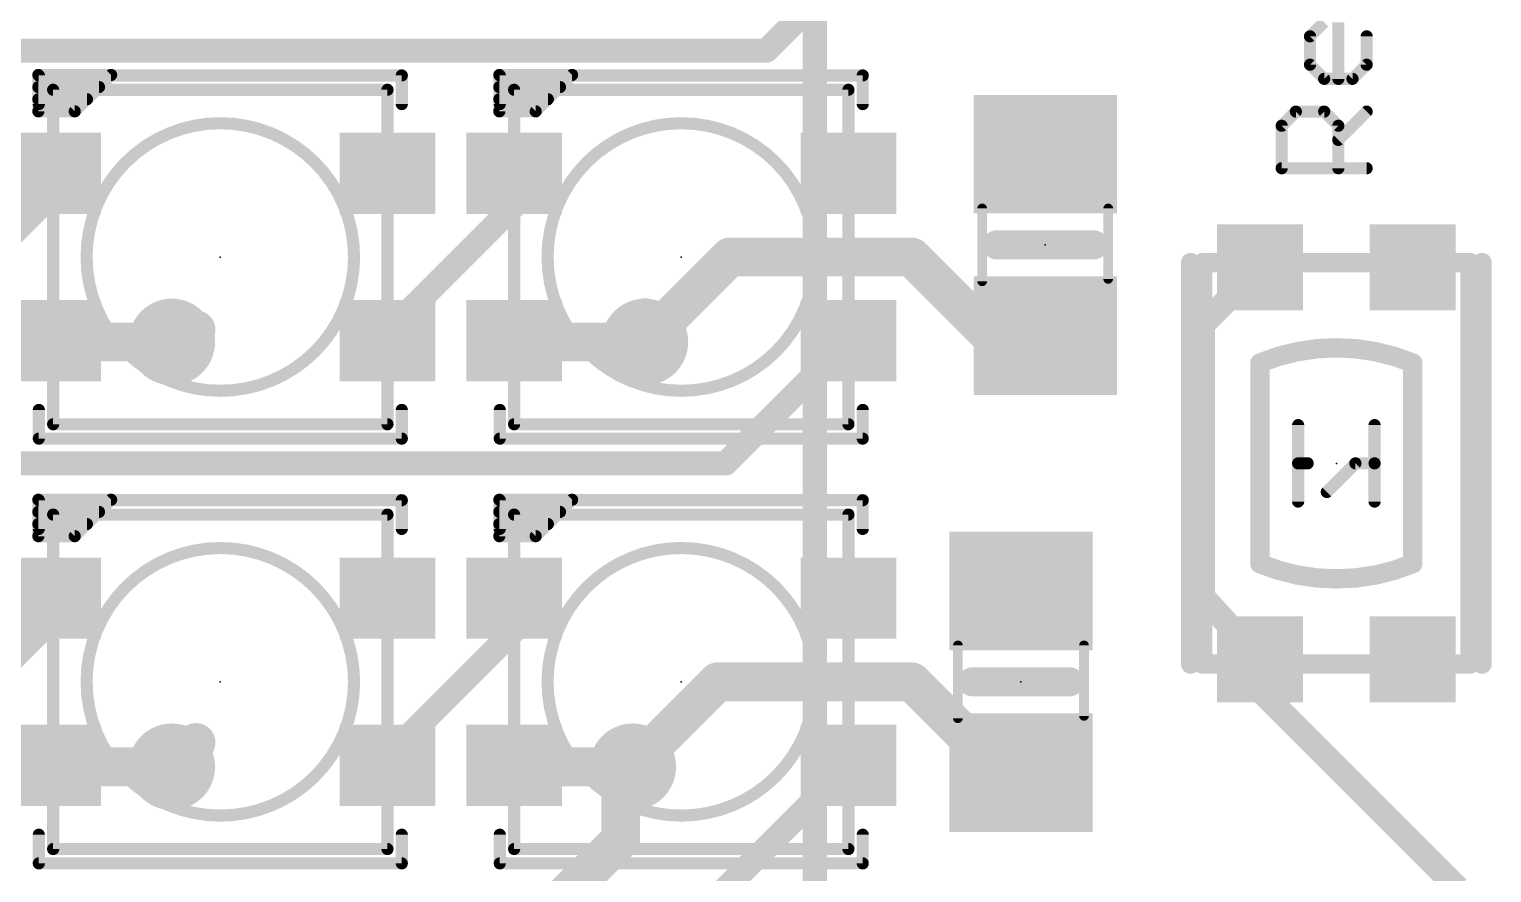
# Model space of a CAD drawing. Extents: x -9.8 to 63.1, y -5.4 to 29.5.
# Drawn here: x 35.08 to 50.4, y 7.15 to 15.97 of the extents above; entities that cross this region are included whole.
import ezdxf

# ---------------------------------------------------------------- set-up
doc = ezdxf.new("R2010")
doc.units = 0
for name, color, linetype in [('1', 12, 'CONTINUOUS'), ('16', 132, 'CONTINUOUS'), ('18', 110, 'CONTINUOUS'), ('21', 40, 'CONTINUOUS'), ('23', 53, 'CONTINUOUS'), ('51', 253, 'CONTINUOUS')]:
    doc.layers.add(name, color=color, linetype=linetype)

# ---------------------------------------------------------------- blocks, each defined once
blk = doc.blocks.new('RECT')
blk.add_solid([(-0.5, -0.5), (0.5, -0.5), (-0.5, 0.5), (0.5, 0.5)])
blk = doc.blocks.new('ROUNDV')
at = {"const_width": 0.5}
blk.add_lwpolyline([(0, -0.25, 1), (0, 0.25, 1), (0, -0.25)], format="xyb", dxfattribs=at)

msp = doc.modelspace()

# ---------------------------------------------------------------- linework, layer by layer
at = {"layer": '1'}
for points, const_width in [([(42.799, 15.748), (43.561, 16.51)], 0.254), ([(7.662, 15.748), (42.799, 15.748)], 0.254), ([(35.334, 14.252), (35.334, 14.464)], 0.254), ([(40.16, 14.125), (40.16, 14.464)], 0.254), ([(34.008, 12.926), (35.334, 14.252)], 0.254), ([(38.834, 12.799), (40.16, 14.125)], 0.254), ([(42.418, 13.589), (41.529, 12.7)], 0.4064), ([(44.323, 13.589), (42.418, 13.589)], 0.4064), ([(45.146, 12.766), (44.323, 13.589)], 0.4064), ([(47.968, 13.48), (47.371, 12.883)], 0.254), ([(35.334, 12.714), (35.348, 12.7)], 0.4064), ([(35.348, 12.7), (36.576, 12.7)], 0.4064), ([(38.834, 12.714), (38.834, 12.799)], 0.254), ([(40.16, 12.714), (40.174, 12.7)], 0.4064), ([(40.174, 12.7), (41.529, 12.7)], 0.4064), ([(45.72, 12.766), (45.146, 12.766)], 0.4064), ([(47.371, 12.883), (47.371, 10.033)], 0.254), ([(42.376, 11.43), (43.66, 12.714)], 0.254), ([(7.789, 11.43), (42.376, 11.43)], 0.254), ([(35.334, 9.807), (35.334, 10.019)], 0.254), ([(40.16, 9.68), (40.16, 10.019)], 0.254), ([(47.371, 10.033), (47.968, 9.38)], 0.254), ([(34.008, 8.481), (35.334, 9.807)], 0.254), ([(38.834, 8.354), (40.16, 9.68)], 0.254), ([(47.968, 9.055), (47.968, 9.38)], 0.254), ([(42.291, 9.144), (41.402, 8.255)], 0.4064), ([(44.323, 9.144), (42.291, 9.144)], 0.4064), ([(45.273, 8.194), (44.323, 9.144)], 0.4064), ([(50.038, 6.985), (47.968, 9.055)], 0.254), ([(35.334, 8.269), (35.348, 8.255)], 0.4064), ([(35.348, 8.255), (36.576, 8.255)], 0.4064), ([(38.834, 8.269), (38.834, 8.354)], 0.254), ([(40.16, 8.269), (40.174, 8.255)], 0.4064), ([(40.174, 8.255), (41.402, 8.255)], 0.4064), ([(42.249, 6.858), (43.66, 8.269)], 0.254), ([(45.466, 8.194), (45.273, 8.194)], 0.4064)]:
    msp.add_lwpolyline(points, dxfattribs=dict(at, const_width=const_width))
for points, const_width in [([(42.7541, 15.7929, 1), (42.8439, 15.7031)], 0.127), ([(42.799, 15.6845, 1), (42.799, 15.8115)], 0.127), ([(35.3975, 14.464, 1), (35.2705, 14.464)], 0.127), ([(40.2235, 14.464, 1), (40.0965, 14.464)], 0.127), ([(35.2705, 14.252, 1), (35.3975, 14.252)], 0.127), ([(35.3789, 14.2071, 1), (35.2891, 14.2969)], 0.127), ([(40.2049, 14.0801, 1), (40.1151, 14.1699)], 0.127), ([(40.0965, 14.125, 1), (40.2235, 14.125)], 0.127), ([(42.418, 13.6906, 1), (42.418, 13.4874)], 0.2032), ([(42.4898, 13.5172, 1), (42.3462, 13.6608)], 0.2032), ([(44.3948, 13.6608, 1), (44.2512, 13.5172)], 0.2032), ([(44.323, 13.4874, 1), (44.323, 13.6906)], 0.2032), ([(48.0129, 13.4351, 1), (47.9231, 13.5249)], 0.127), ([(35.4058, 12.7858, 1), (35.2622, 12.6422)], 0.2032), ([(35.348, 12.8016, 1), (35.348, 12.5984)], 0.2032), ([(35.2762, 12.6282, 1), (35.4198, 12.7718)], 0.2032), ([(36.576, 12.5984, 1), (36.576, 12.8016)], 0.2032), ([(38.8975, 12.799, 1), (38.7705, 12.799)], 0.127), ([(38.7891, 12.8439, 1), (38.8789, 12.7541)], 0.127), ([(40.2318, 12.7858, 1), (40.0882, 12.6422)], 0.2032), ([(40.174, 12.8016, 1), (40.174, 12.5984)], 0.2032), ([(40.1022, 12.6282, 1), (40.2458, 12.7718)], 0.2032), ([(41.4572, 12.7718, 1), (41.6008, 12.6282)], 0.2032), ([(41.529, 12.5984, 1), (41.529, 12.8016)], 0.2032), ([(45.146, 12.8676, 1), (45.146, 12.6644)], 0.2032), ([(45.0742, 12.6942, 1), (45.2178, 12.8378)], 0.2032), ([(45.72, 12.6644, 1), (45.72, 12.8676)], 0.2032), ([(47.4345, 12.883, 1), (47.3075, 12.883)], 0.127), ([(47.3261, 12.9279, 1), (47.4159, 12.8381)], 0.127), ([(38.7705, 12.714, 1), (38.8975, 12.714)], 0.127), ([(43.7049, 12.6691, 1), (43.6151, 12.7589)], 0.127), ([(42.3311, 11.4749, 1), (42.4209, 11.3851)], 0.127), ([(42.376, 11.3665, 1), (42.376, 11.4935)], 0.127), ([(35.3975, 10.019, 1), (35.2705, 10.019)], 0.127), ([(40.2235, 10.019, 1), (40.0965, 10.019)], 0.127), ([(47.4179, 10.0758, 1), (47.3241, 9.9902)], 0.127), ([(47.3075, 10.033, 1), (47.4345, 10.033)], 0.127), ([(35.2705, 9.807, 1), (35.3975, 9.807)], 0.127), ([(35.3789, 9.7621, 1), (35.2891, 9.8519)], 0.127), ([(40.2049, 9.6351, 1), (40.1151, 9.7249)], 0.127), ([(40.0965, 9.68, 1), (40.2235, 9.68)], 0.127), ([(48.0315, 9.38, 1), (47.9045, 9.38)], 0.127), ([(42.291, 9.2456, 1), (42.291, 9.0424)], 0.2032), ([(42.3628, 9.0722, 1), (42.2192, 9.2158)], 0.2032), ([(44.3948, 9.2158, 1), (44.2512, 9.0722)], 0.2032), ([(44.323, 9.0424, 1), (44.323, 9.2456)], 0.2032), ([(47.9211, 9.3372, 1), (48.0149, 9.4228)], 0.127), ([(48.0129, 9.0999, 1), (47.9231, 9.0101)], 0.127), ([(47.9045, 9.055, 1), (48.0315, 9.055)], 0.127), ([(35.4058, 8.3408, 1), (35.2622, 8.1972)], 0.2032), ([(35.348, 8.3566, 1), (35.348, 8.1534)], 0.2032), ([(35.2762, 8.1832, 1), (35.4198, 8.3268)], 0.2032), ([(36.576, 8.1534, 1), (36.576, 8.3566)], 0.2032), ([(38.8975, 8.354, 1), (38.7705, 8.354)], 0.127), ([(38.7891, 8.3989, 1), (38.8789, 8.3091)], 0.127), ([(40.2318, 8.3408, 1), (40.0882, 8.1972)], 0.2032), ([(40.174, 8.3566, 1), (40.174, 8.1534)], 0.2032), ([(40.1022, 8.1832, 1), (40.2458, 8.3268)], 0.2032), ([(41.3302, 8.3268, 1), (41.4738, 8.1832)], 0.2032), ([(41.402, 8.1534, 1), (41.402, 8.3566)], 0.2032), ([(38.7705, 8.269, 1), (38.8975, 8.269)], 0.127), ([(43.7049, 8.2241, 1), (43.6151, 8.3139)], 0.127), ([(45.273, 8.2956, 1), (45.273, 8.0924)], 0.2032), ([(45.2012, 8.1222, 1), (45.3448, 8.2658)], 0.2032), ([(45.466, 8.0924, 1), (45.466, 8.2956)], 0.2032)]:
    msp.add_lwpolyline(points, format="xyb", dxfattribs=dict(at, const_width=const_width))
at = {"layer": '16'}
for points, const_width in [([(43.307, 18.034), (43.307, 5.969)], 0.254), ([(36.576, 12.7), (36.703, 12.827)], 0.4064), ([(36.703, 12.827), (36.83, 12.827)], 0.4064), ([(41.529, 12.7), (41.529, 12.954)], 0.4064), ([(36.576, 8.255), (36.83, 8.509)], 0.4064), ([(41.402, 8.255), (41.529, 8.382)], 0.4064), ([(41.275, 8.255), (41.275, 7.493)], 0.4064), ([(41.275, 7.493), (40.005, 6.223)], 0.4064)]:
    msp.add_lwpolyline(points, dxfattribs=dict(at, const_width=const_width))
at = {"layer": '16', "const_width": 0.2032}
for points in [[(36.703, 12.9286, 1), (36.703, 12.7254)], [(36.7748, 12.7552, 1), (36.6312, 12.8988)], [(36.83, 12.7254, 1), (36.83, 12.9286)], [(41.6306, 12.954, 1), (41.4274, 12.954)], [(36.5042, 12.7718, 1), (36.6478, 12.6282)], [(41.4274, 12.7, 1), (41.6306, 12.7)], [(36.9018, 8.4372, 1), (36.7582, 8.5808)], [(41.6008, 8.3102, 1), (41.4572, 8.4538)], [(36.5042, 8.3268, 1), (36.6478, 8.1832)], [(41.3766, 8.255, 1), (41.1734, 8.255)], [(41.3302, 8.3268, 1), (41.4738, 8.1832)], [(41.3468, 7.4212, 1), (41.2032, 7.5648)], [(41.1734, 7.493, 1), (41.3766, 7.493)]]:
    msp.add_lwpolyline(points, format="xyb", dxfattribs=at)
at = {"layer": '21'}
for points, const_width in [([(48.4923, 15.898), (48.6406, 16.0463)], 0.127), ([(48.7889, 16.0463), (48.7889, 15.4531)], 0.127), ([(48.4923, 15.6014), (48.4923, 15.898)], 0.127), ([(49.0855, 15.898), (49.0855, 15.6014)], 0.127), ([(48.6406, 15.4531), (48.4923, 15.6014)], 0.127), ([(49.0855, 15.6014), (48.9372, 15.4531)], 0.127), ([(35.179, 15.494), (35.179, 15.113)], 0.127), ([(35.941, 15.494), (35.179, 15.494)], 0.127), ([(35.184, 15.189), (35.184, 15.489)], 0.127), ([(35.184, 15.489), (38.984, 15.489)], 0.127), ([(35.56, 15.113), (35.941, 15.494)], 0.127), ([(38.984, 15.489), (38.984, 15.189)], 0.127), ([(40.005, 15.494), (40.005, 15.113)], 0.127), ([(40.767, 15.494), (40.005, 15.494)], 0.127), ([(40.01, 15.189), (40.01, 15.489)], 0.127), ([(40.01, 15.489), (43.81, 15.489)], 0.127), ([(40.386, 15.113), (40.767, 15.494)], 0.127), ([(43.81, 15.489), (43.81, 15.189)], 0.127), ([(48.9372, 15.4531), (48.6406, 15.4531)], 0.127), ([(35.179, 15.367), (35.814, 15.367)], 0.127), ([(40.005, 15.367), (40.64, 15.367)], 0.127), ([(35.179, 15.24), (35.687, 15.24)], 0.127), ([(35.179, 15.113), (35.56, 15.113)], 0.127), ([(35.179, 15.113), (35.56, 15.113)], 0.127), ([(40.005, 15.24), (40.513, 15.24)], 0.127), ([(40.005, 15.113), (40.386, 15.113)], 0.127), ([(40.005, 15.113), (40.386, 15.113)], 0.127), ([(48.1957, 14.9625), (48.344, 15.1108)], 0.127), ([(48.344, 15.1108), (48.6406, 15.1108)], 0.127), ([(48.6406, 15.1108), (48.7889, 14.9625)], 0.127), ([(48.7889, 14.8142), (49.0855, 15.1108)], 0.127), ([(48.1957, 14.5176), (48.1957, 14.9625)], 0.127), ([(48.7889, 14.9625), (48.7889, 14.5176)], 0.127), ([(49.0855, 14.5176), (48.1957, 14.5176)], 0.127), ([(45.212, 13.716), (46.228, 13.716)], 0.3048), ([(47.2426, 9.33), (47.2426, 13.53)], 0.2032), ([(50.2934, 13.53), (50.2934, 9.33)], 0.2032), ([(35.184, 11.989), (35.184, 11.689)], 0.127), ([(38.984, 11.689), (38.984, 11.989)], 0.127), ([(40.01, 11.989), (40.01, 11.689)], 0.127), ([(43.81, 11.689), (43.81, 11.989)], 0.127), ([(35.184, 11.689), (38.984, 11.689)], 0.127), ([(40.01, 11.689), (43.81, 11.689)], 0.127), ([(35.179, 11.049), (35.179, 10.668)], 0.127), ([(35.941, 11.049), (35.179, 11.049)], 0.127), ([(35.184, 10.744), (35.184, 11.044)], 0.127), ([(35.184, 11.044), (38.984, 11.044)], 0.127), ([(35.56, 10.668), (35.941, 11.049)], 0.127), ([(38.984, 11.044), (38.984, 10.744)], 0.127), ([(40.005, 11.049), (40.005, 10.668)], 0.127), ([(40.767, 11.049), (40.005, 11.049)], 0.127), ([(40.01, 10.744), (40.01, 11.044)], 0.127), ([(40.01, 11.044), (43.81, 11.044)], 0.127), ([(40.386, 10.668), (40.767, 11.049)], 0.127), ([(43.81, 11.044), (43.81, 10.744)], 0.127), ([(35.179, 10.922), (35.814, 10.922)], 0.127), ([(40.005, 10.922), (40.64, 10.922)], 0.127), ([(35.179, 10.795), (35.687, 10.795)], 0.127), ([(35.179, 10.668), (35.56, 10.668)], 0.127), ([(35.179, 10.668), (35.56, 10.668)], 0.127), ([(40.005, 10.795), (40.513, 10.795)], 0.127), ([(40.005, 10.668), (40.386, 10.668)], 0.127), ([(40.005, 10.668), (40.386, 10.668)], 0.127), ([(44.958, 9.144), (45.974, 9.144)], 0.3048), ([(35.184, 7.544), (35.184, 7.244)], 0.127), ([(38.984, 7.244), (38.984, 7.544)], 0.127), ([(40.01, 7.544), (40.01, 7.244)], 0.127), ([(43.81, 7.244), (43.81, 7.544)], 0.127), ([(35.184, 7.244), (38.984, 7.244)], 0.127), ([(40.01, 7.244), (43.81, 7.244)], 0.127)]:
    msp.add_lwpolyline(points, dxfattribs=dict(at, const_width=const_width))
for points, const_width in [([(48.5241, 15.898, 1), (48.4606, 15.898)], 0.0635), ([(48.4699, 15.9205, 1), (48.5148, 15.8756)], 0.0635), ([(49.1173, 15.898, 1), (49.0538, 15.898)], 0.0635), ([(48.4606, 15.6014, 1), (48.5241, 15.6014)], 0.0635), ([(48.5148, 15.6239, 1), (48.4699, 15.579)], 0.0635), ([(49.0538, 15.6014, 1), (49.1173, 15.6014)], 0.0635), ([(49.108, 15.579, 1), (49.063, 15.6239)], 0.0635), ([(35.2108, 15.494, 1), (35.1472, 15.494)], 0.0635), ([(35.179, 15.5258, 1), (35.179, 15.4623)], 0.0635), ([(35.2158, 15.489, 1), (35.1523, 15.489)], 0.0635), ([(35.184, 15.5208, 1), (35.184, 15.4573)], 0.0635), ([(35.9635, 15.4715, 1), (35.9185, 15.5165)], 0.0635), ([(35.941, 15.4623, 1), (35.941, 15.5258)], 0.0635), ([(39.0158, 15.489, 1), (38.9522, 15.489)], 0.0635), ([(38.984, 15.4573, 1), (38.984, 15.5208)], 0.0635), ([(40.005, 15.5258, 1), (40.005, 15.4623)], 0.0635), ([(40.0368, 15.494, 1), (39.9733, 15.494)], 0.0635), ([(40.0418, 15.489, 1), (39.9783, 15.489)], 0.0635), ([(40.01, 15.5208, 1), (40.01, 15.4573)], 0.0635), ([(40.7895, 15.4715, 1), (40.7445, 15.5165)], 0.0635), ([(40.767, 15.4623, 1), (40.767, 15.5258)], 0.0635), ([(43.8418, 15.489, 1), (43.7782, 15.489)], 0.0635), ([(43.81, 15.4573, 1), (43.81, 15.5208)], 0.0635), ([(48.6406, 15.4849, 1), (48.6406, 15.4214)], 0.0635), ([(48.6182, 15.4307, 1), (48.6631, 15.4756)], 0.0635), ([(48.7572, 15.4531, 1), (48.8207, 15.4531)], 0.0635), ([(48.9148, 15.4756, 1), (48.9597, 15.4307)], 0.0635), ([(48.9372, 15.4214, 1), (48.9372, 15.4849)], 0.0635), ([(35.179, 15.3988, 1), (35.179, 15.3353)], 0.0635), ([(35.814, 15.3353, 1), (35.814, 15.3988)], 0.0635), ([(40.005, 15.3988, 1), (40.005, 15.3353)], 0.0635), ([(40.64, 15.3353, 1), (40.64, 15.3988)], 0.0635), ([(35.179, 15.2718, 1), (35.179, 15.2082)], 0.0635), ([(35.179, 15.1448, 1), (35.179, 15.0813)], 0.0635), ([(35.179, 15.1448, 1), (35.179, 15.0813)], 0.0635), ([(35.1523, 15.189, 1), (35.2158, 15.189)], 0.0635), ([(35.5375, 15.1355, 1), (35.5825, 15.0905)], 0.0635), ([(35.56, 15.0813, 1), (35.56, 15.1448)], 0.0635), ([(35.56, 15.0813, 1), (35.56, 15.1448)], 0.0635), ([(35.687, 15.2082, 1), (35.687, 15.2718)], 0.0635), ([(38.9522, 15.189, 1), (39.0158, 15.189)], 0.0635), ([(40.005, 15.2718, 1), (40.005, 15.2082)], 0.0635), ([(40.005, 15.1448, 1), (40.005, 15.0813)], 0.0635), ([(40.005, 15.1448, 1), (40.005, 15.0813)], 0.0635), ([(39.9783, 15.189, 1), (40.0418, 15.189)], 0.0635), ([(40.3635, 15.1355, 1), (40.4085, 15.0905)], 0.0635), ([(40.386, 15.0813, 1), (40.386, 15.1448)], 0.0635), ([(40.386, 15.0813, 1), (40.386, 15.1448)], 0.0635), ([(40.513, 15.2082, 1), (40.513, 15.2718)], 0.0635), ([(43.7782, 15.189, 1), (43.8418, 15.189)], 0.0635), ([(48.344, 15.1425, 1), (48.344, 15.079)], 0.0635), ([(48.3665, 15.0883, 1), (48.3216, 15.1332)], 0.0635), ([(48.6631, 15.1332, 1), (48.6182, 15.0883)], 0.0635), ([(48.6406, 15.079, 1), (48.6406, 15.1425)], 0.0635), ([(49.108, 15.0883, 1), (49.063, 15.1332)], 0.0635), ([(35.1472, 15.113, 1), (35.2108, 15.113)], 0.0635), ([(39.9733, 15.113, 1), (40.0368, 15.113)], 0.0635), ([(48.2275, 14.9625, 1), (48.164, 14.9625)], 0.0635), ([(48.1733, 14.985, 1), (48.2182, 14.94)], 0.0635), ([(48.8207, 14.9625, 1), (48.7572, 14.9625)], 0.0635), ([(48.7665, 14.94, 1), (48.8114, 14.985)], 0.0635), ([(48.7665, 14.8367, 1), (48.8114, 14.7918)], 0.0635), ([(48.1957, 14.5494, 1), (48.1957, 14.4859)], 0.0635), ([(48.164, 14.5176, 1), (48.2275, 14.5176)], 0.0635), ([(48.7572, 14.5176, 1), (48.8207, 14.5176)], 0.0635), ([(49.0855, 14.4859, 1), (49.0855, 14.5494)], 0.0635), ([(45.212, 13.7922, 1), (45.212, 13.6398)], 0.1524), ([(46.228, 13.6398, 1), (46.228, 13.7922)], 0.1524), ([(47.2934, 13.53, 1), (47.1918, 13.53)], 0.1016), ([(50.3442, 13.53, 1), (50.2426, 13.53)], 0.1016), ([(35.2158, 11.989, 1), (35.1523, 11.989)], 0.0635), ([(39.0158, 11.989, 1), (38.9522, 11.989)], 0.0635), ([(40.0418, 11.989, 1), (39.9783, 11.989)], 0.0635), ([(43.8418, 11.989, 1), (43.7782, 11.989)], 0.0635), ([(35.184, 11.7208, 1), (35.184, 11.6572)], 0.0635), ([(35.1523, 11.689, 1), (35.2158, 11.689)], 0.0635), ([(38.9522, 11.689, 1), (39.0158, 11.689)], 0.0635), ([(38.984, 11.6572, 1), (38.984, 11.7208)], 0.0635), ([(40.01, 11.7208, 1), (40.01, 11.6572)], 0.0635), ([(39.9783, 11.689, 1), (40.0418, 11.689)], 0.0635), ([(43.7782, 11.689, 1), (43.8418, 11.689)], 0.0635), ([(43.81, 11.6572, 1), (43.81, 11.7208)], 0.0635), ([(35.2108, 11.049, 1), (35.1472, 11.049)], 0.0635), ([(35.179, 11.0808, 1), (35.179, 11.0173)], 0.0635), ([(35.184, 11.0758, 1), (35.184, 11.0122)], 0.0635), ([(35.2158, 11.044, 1), (35.1523, 11.044)], 0.0635), ([(35.9635, 11.0265, 1), (35.9185, 11.0715)], 0.0635), ([(35.941, 11.0173, 1), (35.941, 11.0808)], 0.0635), ([(39.0158, 11.044, 1), (38.9522, 11.044)], 0.0635), ([(38.984, 11.0122, 1), (38.984, 11.0758)], 0.0635), ([(40.005, 11.0808, 1), (40.005, 11.0173)], 0.0635), ([(40.0368, 11.049, 1), (39.9733, 11.049)], 0.0635), ([(40.01, 11.0758, 1), (40.01, 11.0122)], 0.0635), ([(40.0418, 11.044, 1), (39.9783, 11.044)], 0.0635), ([(40.7895, 11.0265, 1), (40.7445, 11.0715)], 0.0635), ([(40.767, 11.0173, 1), (40.767, 11.0808)], 0.0635), ([(43.8418, 11.044, 1), (43.7782, 11.044)], 0.0635), ([(43.81, 11.0122, 1), (43.81, 11.0758)], 0.0635), ([(35.179, 10.9538, 1), (35.179, 10.8902)], 0.0635), ([(35.814, 10.8902, 1), (35.814, 10.9538)], 0.0635), ([(40.005, 10.9538, 1), (40.005, 10.8902)], 0.0635), ([(40.64, 10.8902, 1), (40.64, 10.9538)], 0.0635), ([(35.179, 10.8268, 1), (35.179, 10.7632)], 0.0635), ([(35.179, 10.6998, 1), (35.179, 10.6363)], 0.0635), ([(35.179, 10.6998, 1), (35.179, 10.6363)], 0.0635), ([(35.1523, 10.744, 1), (35.2158, 10.744)], 0.0635), ([(35.5375, 10.6905, 1), (35.5825, 10.6455)], 0.0635), ([(35.56, 10.6363, 1), (35.56, 10.6998)], 0.0635), ([(35.56, 10.6363, 1), (35.56, 10.6998)], 0.0635), ([(35.687, 10.7632, 1), (35.687, 10.8268)], 0.0635), ([(38.9522, 10.744, 1), (39.0158, 10.744)], 0.0635), ([(40.005, 10.8268, 1), (40.005, 10.7632)], 0.0635), ([(40.005, 10.6998, 1), (40.005, 10.6363)], 0.0635), ([(40.005, 10.6998, 1), (40.005, 10.6363)], 0.0635), ([(39.9783, 10.744, 1), (40.0418, 10.744)], 0.0635), ([(40.3635, 10.6905, 1), (40.4085, 10.6455)], 0.0635), ([(40.386, 10.6363, 1), (40.386, 10.6998)], 0.0635), ([(40.386, 10.6363, 1), (40.386, 10.6998)], 0.0635), ([(40.513, 10.7632, 1), (40.513, 10.8268)], 0.0635), ([(43.7782, 10.744, 1), (43.8418, 10.744)], 0.0635), ([(35.1472, 10.668, 1), (35.2108, 10.668)], 0.0635), ([(39.9733, 10.668, 1), (40.0368, 10.668)], 0.0635), ([(47.1918, 9.33, 1), (47.2934, 9.33)], 0.1016), ([(50.2426, 9.33, 1), (50.3442, 9.33)], 0.1016), ([(44.958, 9.2202, 1), (44.958, 9.0678)], 0.1524), ([(45.974, 9.0678, 1), (45.974, 9.2202)], 0.1524), ([(35.2158, 7.544, 1), (35.1523, 7.544)], 0.0635), ([(39.0158, 7.544, 1), (38.9522, 7.544)], 0.0635), ([(40.0418, 7.544, 1), (39.9783, 7.544)], 0.0635), ([(43.8418, 7.544, 1), (43.7782, 7.544)], 0.0635), ([(35.184, 7.2758, 1), (35.184, 7.2123)], 0.0635), ([(35.1523, 7.244, 1), (35.2158, 7.244)], 0.0635), ([(38.9522, 7.244, 1), (39.0158, 7.244)], 0.0635), ([(38.984, 7.2123, 1), (38.984, 7.2758)], 0.0635), ([(40.01, 7.2758, 1), (40.01, 7.2123)], 0.0635), ([(39.9783, 7.244, 1), (40.0418, 7.244)], 0.0635), ([(43.7782, 7.244, 1), (43.8418, 7.244)], 0.0635), ([(43.81, 7.2123, 1), (43.81, 7.2758)], 0.0635)]:
    msp.add_lwpolyline(points, format="xyb", dxfattribs=dict(at, const_width=const_width))
at = {"layer": '23'}
for p in [(45.72, 13.716), (37.084, 13.589), (41.91, 13.589), (48.768, 11.43), (37.084, 9.144), (41.91, 9.144), (45.466, 9.144)]:
    msp.add_point(p, dxfattribs=at)
at = {"layer": '51'}
for points, const_width in [([(35.334, 15.339), (38.834, 15.339)], 0.127), ([(35.334, 11.839), (35.334, 15.339)], 0.127), ([(38.834, 15.339), (38.834, 11.839)], 0.127), ([(40.16, 15.339), (43.66, 15.339)], 0.127), ([(40.16, 11.839), (40.16, 15.339)], 0.127), ([(43.66, 15.339), (43.66, 11.839)], 0.127), ([(45.06, 13.335), (45.06, 14.097)], 0.1016), ([(46.38, 13.36), (46.38, 14.097)], 0.1016), ([(47.368, 9.33), (47.368, 13.53)], 0.2032), ([(47.368, 13.53), (50.168, 13.53)], 0.2032), ([(50.168, 13.53), (50.168, 9.33)], 0.2032), ([(47.968, 10.38), (47.968, 12.48)], 0.2032), ([(49.568, 12.48), (49.568, 10.38)], 0.2032), ([(38.834, 11.839), (35.334, 11.839)], 0.127), ([(43.66, 11.839), (40.16, 11.839)], 0.127), ([(48.368, 11.83), (48.368, 11.43)], 0.127), ([(49.168, 11.83), (49.168, 11.43)], 0.127), ([(48.368, 11.43), (48.368, 11.03)], 0.127), ([(48.368, 11.43), (48.468, 11.43)], 0.127), ([(48.968, 11.43), (48.668, 11.13)], 0.127), ([(49.168, 11.43), (48.968, 11.43)], 0.127), ([(49.168, 11.43), (49.168, 11.03)], 0.127), ([(35.334, 10.894), (38.834, 10.894)], 0.127), ([(35.334, 7.394), (35.334, 10.894)], 0.127), ([(38.834, 10.894), (38.834, 7.394)], 0.127), ([(40.16, 10.894), (43.66, 10.894)], 0.127), ([(40.16, 7.394), (40.16, 10.894)], 0.127), ([(43.66, 10.894), (43.66, 7.394)], 0.127), ([(44.806, 8.763), (44.806, 9.525)], 0.1016), ([(46.126, 8.788), (46.126, 9.525)], 0.1016), ([(50.168, 9.33), (47.368, 9.33)], 0.2032), ([(38.834, 7.394), (35.334, 7.394)], 0.127), ([(43.66, 7.394), (40.16, 7.394)], 0.127)]:
    msp.add_lwpolyline(points, dxfattribs=dict(at, const_width=const_width))
for points, const_width in [([(35.334, 15.3708, 1), (35.334, 15.3072)], 0.0635), ([(35.3658, 15.339, 1), (35.3023, 15.339)], 0.0635), ([(38.8658, 15.339, 1), (38.8023, 15.339)], 0.0635), ([(38.834, 15.3072, 1), (38.834, 15.3708)], 0.0635), ([(40.16, 15.3708, 1), (40.16, 15.3072)], 0.0635), ([(40.1918, 15.339, 1), (40.1283, 15.339)], 0.0635), ([(43.6918, 15.339, 1), (43.6283, 15.339)], 0.0635), ([(43.66, 15.3072, 1), (43.66, 15.3708)], 0.0635), ([(37.084, 12.189, 1), (37.084, 14.989, 1), (37.084, 12.189)], 0.127), ([(41.91, 12.189, 1), (41.91, 14.989, 1), (41.91, 12.189)], 0.127), ([(45.0854, 14.097, 1), (45.0346, 14.097)], 0.0508), ([(46.4054, 14.097, 1), (46.3546, 14.097)], 0.0508), ([(47.4188, 13.53, 1), (47.3172, 13.53)], 0.1016), ([(47.368, 13.5808, 1), (47.368, 13.4792)], 0.1016), ([(50.2188, 13.53, 1), (50.1172, 13.53)], 0.1016), ([(50.168, 13.4792, 1), (50.168, 13.5808)], 0.1016), ([(45.0346, 13.335, 1), (45.0854, 13.335)], 0.0508), ([(46.3546, 13.36, 1), (46.4054, 13.36)], 0.0508), ([(49.568, 12.48, 0.1989), (47.968, 12.48)], 0.2032), ([(48.0188, 12.48, 1), (47.9172, 12.48)], 0.1016), ([(47.9486, 12.5269, 1), (47.9874, 12.4331)], 0.1016), ([(49.6188, 12.48, 1), (49.5172, 12.48)], 0.1016), ([(49.5486, 12.4331, 1), (49.5874, 12.5269)], 0.1016), ([(35.334, 11.8708, 1), (35.334, 11.8072)], 0.0635), ([(35.3023, 11.839, 1), (35.3658, 11.839)], 0.0635), ([(38.8023, 11.839, 1), (38.8658, 11.839)], 0.0635), ([(38.834, 11.8072, 1), (38.834, 11.8708)], 0.0635), ([(40.16, 11.8708, 1), (40.16, 11.8072)], 0.0635), ([(40.1283, 11.839, 1), (40.1918, 11.839)], 0.0635), ([(43.6283, 11.839, 1), (43.6918, 11.839)], 0.0635), ([(43.66, 11.8072, 1), (43.66, 11.8708)], 0.0635), ([(48.3998, 11.83, 1), (48.3362, 11.83)], 0.0635), ([(49.1998, 11.83, 1), (49.1362, 11.83)], 0.0635), ([(48.3998, 11.43, 1), (48.3362, 11.43)], 0.0635), ([(48.368, 11.4618, 1), (48.368, 11.3982)], 0.0635), ([(48.468, 11.3982, 1), (48.468, 11.4618)], 0.0635), ([(48.968, 11.4618, 1), (48.968, 11.3982)], 0.0635), ([(48.9905, 11.4075, 1), (48.9455, 11.4525)], 0.0635), ([(49.1998, 11.43, 1), (49.1362, 11.43)], 0.0635), ([(49.168, 11.3982, 1), (49.168, 11.4618)], 0.0635), ([(48.3362, 11.43, 1), (48.3998, 11.43)], 0.0635), ([(49.1362, 11.43, 1), (49.1998, 11.43)], 0.0635), ([(48.6455, 11.1525, 1), (48.6905, 11.1075)], 0.0635), ([(48.3362, 11.03, 1), (48.3998, 11.03)], 0.0635), ([(49.1362, 11.03, 1), (49.1998, 11.03)], 0.0635), ([(35.334, 10.9258, 1), (35.334, 10.8622)], 0.0635), ([(35.3658, 10.894, 1), (35.3023, 10.894)], 0.0635), ([(38.8658, 10.894, 1), (38.8023, 10.894)], 0.0635), ([(38.834, 10.8622, 1), (38.834, 10.9258)], 0.0635), ([(40.16, 10.9258, 1), (40.16, 10.8622)], 0.0635), ([(40.1918, 10.894, 1), (40.1283, 10.894)], 0.0635), ([(43.6918, 10.894, 1), (43.6283, 10.894)], 0.0635), ([(43.66, 10.8622, 1), (43.66, 10.9258)], 0.0635), ([(37.084, 7.744, 1), (37.084, 10.544, 1), (37.084, 7.744)], 0.127), ([(41.91, 7.744, 1), (41.91, 10.544, 1), (41.91, 7.744)], 0.127), ([(47.968, 10.38, 0.1989), (49.568, 10.38)], 0.2032), ([(47.9874, 10.4269, 1), (47.9486, 10.3331)], 0.1016), ([(47.9172, 10.38, 1), (48.0188, 10.38)], 0.1016), ([(49.5172, 10.38, 1), (49.6188, 10.38)], 0.1016), ([(49.5874, 10.3331, 1), (49.5486, 10.4269)], 0.1016), ([(44.8314, 9.525, 1), (44.7806, 9.525)], 0.0508), ([(46.1514, 9.525, 1), (46.1006, 9.525)], 0.0508), ([(47.368, 9.3808, 1), (47.368, 9.2792)], 0.1016), ([(47.3172, 9.33, 1), (47.4188, 9.33)], 0.1016), ([(50.1172, 9.33, 1), (50.2188, 9.33)], 0.1016), ([(50.168, 9.2792, 1), (50.168, 9.3808)], 0.1016), ([(44.7806, 8.763, 1), (44.8314, 8.763)], 0.0508), ([(46.1006, 8.788, 1), (46.1514, 8.788)], 0.0508), ([(35.334, 7.4257, 1), (35.334, 7.3623)], 0.0635), ([(35.3023, 7.394, 1), (35.3658, 7.394)], 0.0635), ([(38.8023, 7.394, 1), (38.8658, 7.394)], 0.0635), ([(38.834, 7.3623, 1), (38.834, 7.4257)], 0.0635), ([(40.16, 7.4257, 1), (40.16, 7.3623)], 0.0635), ([(40.1283, 7.394, 1), (40.1918, 7.394)], 0.0635), ([(43.6283, 7.394, 1), (43.6918, 7.394)], 0.0635), ([(43.66, 7.3623, 1), (43.66, 7.4257)], 0.0635)]:
    msp.add_lwpolyline(points, format="xyb", dxfattribs=dict(at, const_width=const_width))

# ---------------------------------------------------------------- block references
at = {"layer": '1'}
for p, xscale, yscale, rotation in [((45.72, 14.666), 1.24, 1.5, 90), ((47.968, 13.48), 0.9, 0.9, 270), ((49.568, 13.48), 0.9, 0.9, 270), ((45.72, 12.766), 1.24, 1.5, 90), ((45.466, 10.094), 1.24, 1.5, 90), ((47.968, 9.38), 0.9, 0.9, 270), ((49.568, 9.38), 0.9, 0.9, 270), ((45.466, 8.194), 1.24, 1.5, 90)]:
    msp.add_blockref('RECT', p, dxfattribs=dict(at, xscale=xscale, yscale=yscale, rotation=rotation))
at = {"layer": '1', "xscale": 0.85, "rotation": 90}
for p in [(35.334, 14.464), (38.834, 14.464), (40.16, 14.464), (43.66, 14.464), (35.334, 12.714), (38.834, 12.714), (40.16, 12.714), (43.66, 12.714), (35.334, 10.019), (38.834, 10.019), (40.16, 10.019), (43.66, 10.019), (35.334, 8.269), (38.834, 8.269), (40.16, 8.269), (43.66, 8.269)]:
    msp.add_blockref('RECT', p, dxfattribs=at)
at = {"layer": '18', "xscale": 0.9064, "yscale": 0.9064}
for p in [(36.576, 12.7), (36.576, 12.7), (41.529, 12.7), (41.529, 12.7), (36.576, 8.255), (36.576, 8.255), (41.402, 8.255), (41.402, 8.255)]:
    msp.add_blockref('ROUNDV', p, dxfattribs=at)
at = {"layer": '51', "xscale": 0.7501, "yscale": 1.4501, "rotation": 90}
for p in [(45.7189, 14.4466), (45.7189, 12.9989), (45.4649, 9.8747), (45.4649, 8.4268)]:
    msp.add_blockref('RECT', p, dxfattribs=at)

doc.saveas('drawing.dxf')
